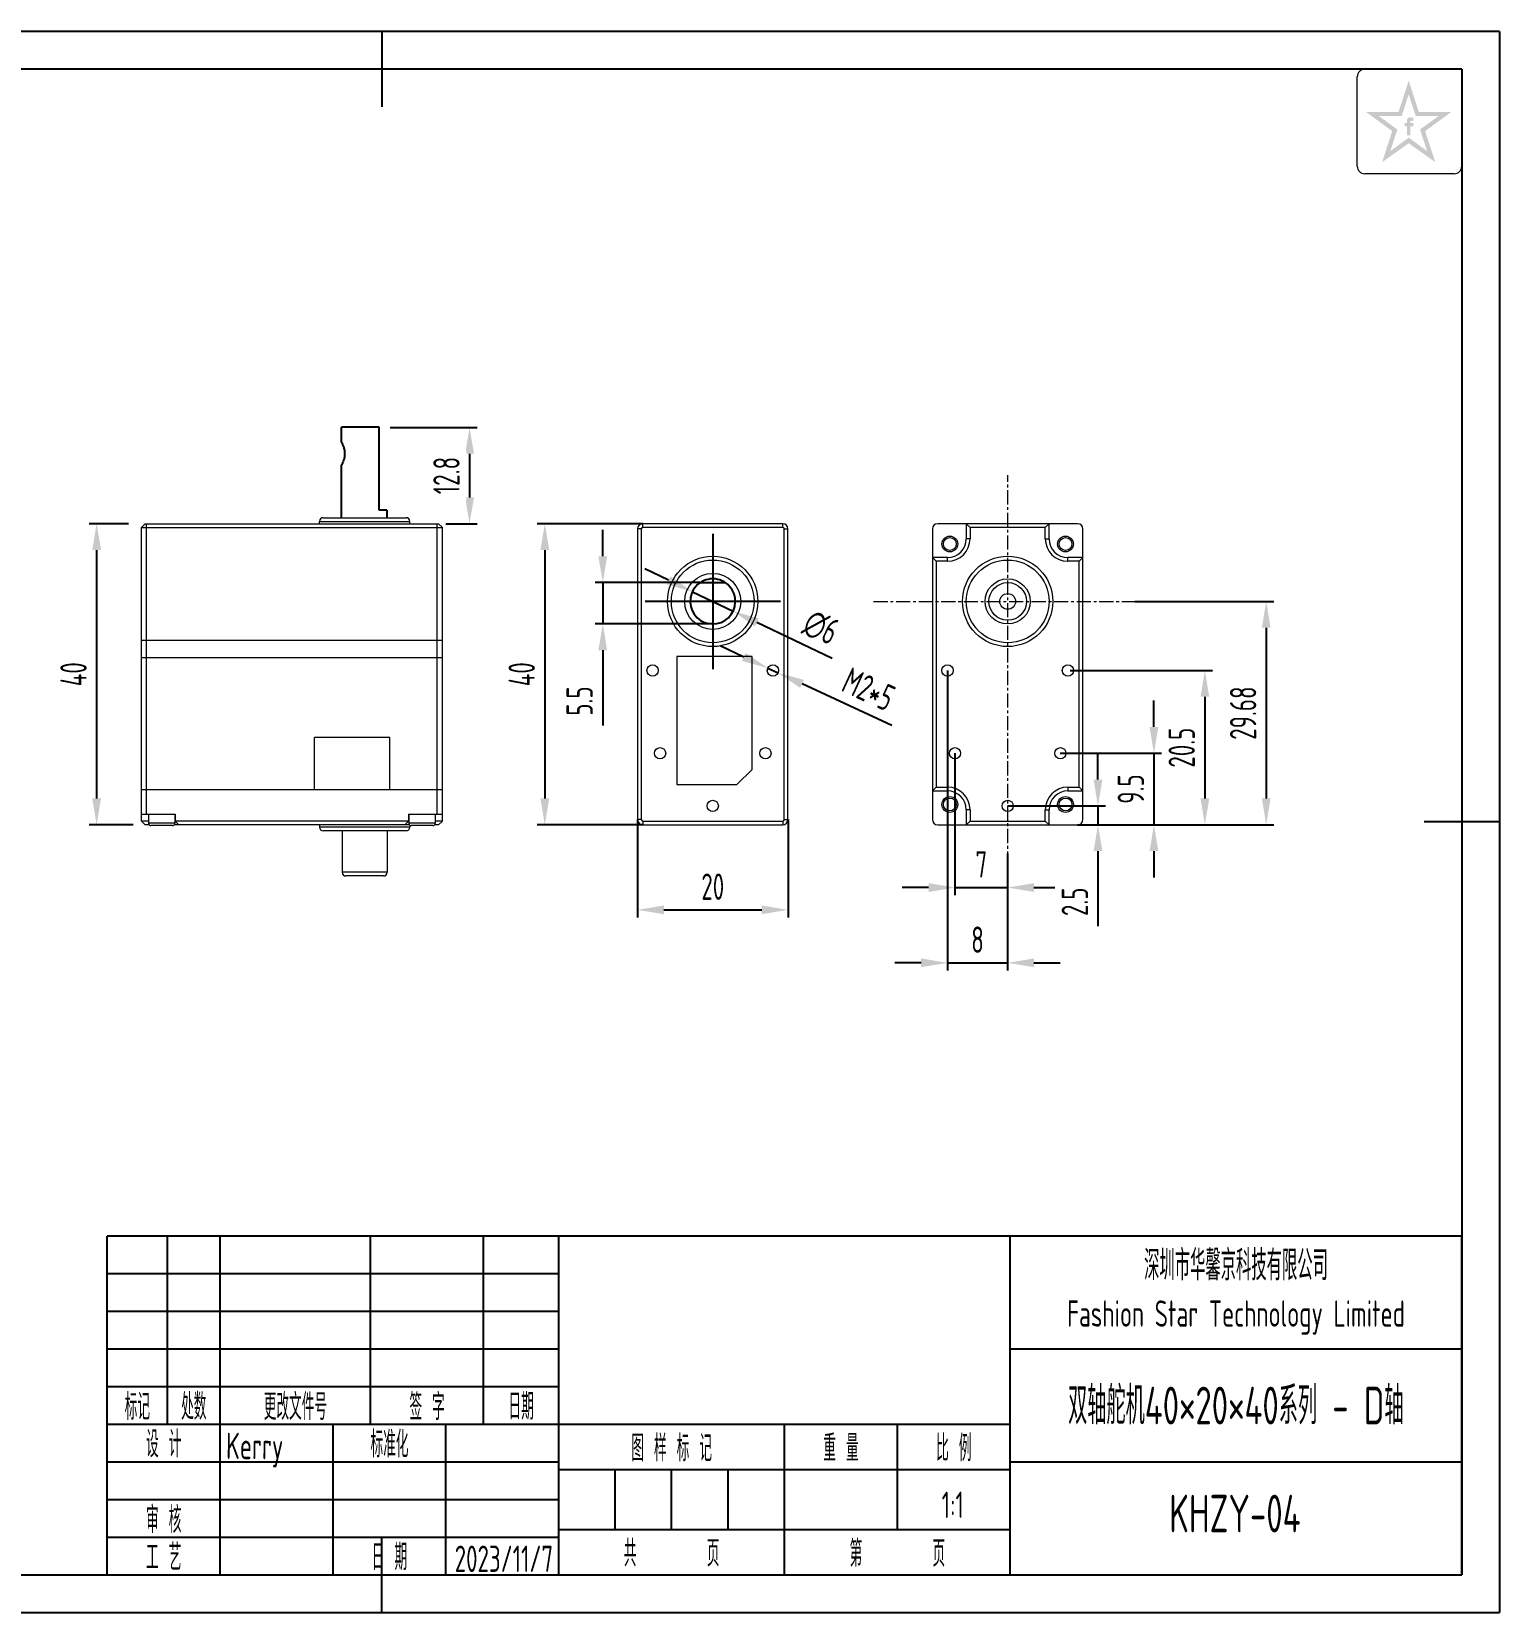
# Model space of a CAD drawing. Header units: inches. Extents: x -273 to 24, y 482 to 692.
# Drawn here: x -171.3 to 23.8, y 482.3 to 692.3 of the extents above; entities that cross this region are included whole.
import ezdxf
from ezdxf.enums import TextEntityAlignment as Align

# ---------------------------------------------------------------- set-up
doc = ezdxf.new("R2010")
doc.units = ezdxf.units.IN
doc.header["$MEASUREMENT"] = 0
doc.header["$PDMODE"] = 3
doc.header["$PDSIZE"] = 0.3125
doc.linetypes.add('CENTER', pattern=[0.6, 0.375, -0.075, 0.075, -0.075])
doc.linetypes.add('CENTER2', pattern=[28.575, 19.05, -3.175, 3.175, -3.175])
doc.layers.get('0').update_dxf_attribs({"linetype": 'CONTINUOUS'})
doc.layers.get('Defpoints').update_dxf_attribs({"linetype": 'CONTINUOUS'})
for name, color, linetype in [('02___PRT_ALL_AXES', 7, 'CONTINUOUS'), ('1轮廓实线层', 7, 'CONTINUOUS'), ('2细线层', 4, 'CONTINUOUS'), ('3中心线层', 1, 'CENTER2'), ('6文字层', 3, 'CONTINUOUS'), ('7标注层', 4, 'CONTINUOUS'), ('图框层', 7, 'CONTINUOUS')]:
    doc.layers.add(name, color=color, linetype=linetype)
doc.styles.add('PC_TEXTSTYLE', font='ISOCP.SHX', dxfattribs={"width": 0.707, "bigfont": 'GBCBIG.SHX'})
doc.styles.add('PC_TEXTSTYLE4', font='ISOCP.SHX', dxfattribs={"width": 0.707, "bigfont": 'GBCBIG.SHX'})
doc.dimstyles.new('GB_DIAMETER', dxfattribs={"dimtxt": 3.5, "dimasz": 3.5, "dimexe": 1, "dimexo": 0, "dimgap": 1.5, "dimtad": 1, "dimjust": 4, "dimdsep": 46, "dimtxsty": 'PC_TEXTSTYLE', "dimcen": 0, "dimclrd": 256, "dimclrt": 3, "dimadec": 0, "dimazin": 2, "dimtp": 0.1, "dimtm": 0.1, "dimtfac": 0.71, "dimtdec": 3, "dimtmove": 0, "dimatfit": 2, "dimfxl": 1, "dimtfill": 1, "dimarcsym": 0})
doc.dimstyles.new('GB_LINEAR', dxfattribs={"dimtxt": 3.5, "dimasz": 3.5, "dimexe": 1, "dimexo": 0, "dimgap": 1.5, "dimtad": 1, "dimdsep": 46, "dimtxsty": 'PC_TEXTSTYLE', "dimcen": 0, "dimclrd": 256, "dimclrt": 3, "dimadec": 0, "dimazin": 2, "dimtp": 0.1, "dimtm": 0.1, "dimtfac": 0.71, "dimtdec": 3, "dimtmove": 0, "dimatfit": 3, "dimfxl": 1, "dimtfill": 1, "dimarcsym": 0})

# ---------------------------------------------------------------- blocks, each defined once
blk = doc.blocks.new('*D5')
at = {"layer": '7标注层', "color": 0, "lineweight": -2}
for p, q in [((-158.42, 626.89), (-163.64, 626.89)), ((-157.77, 586.89), (-163.64, 586.89))]:
    blk.add_line(p, q, dxfattribs=at)
at = {"layer": '7标注层', "lineweight": -2}
blk.add_line((-162.64, 623.39), (-162.64, 590.39), dxfattribs=at)
at = {"layer": '7标注层'}
for points in [[(-162.05, 623.39), (-163.22, 623.39), (-162.64, 626.89)], [(-163.22, 590.39), (-162.05, 590.39), (-162.64, 586.89)]]:
    blk.add_solid(points, dxfattribs=at)
at = {"layer": 'Defpoints', "color": 0}
for p in [(-158.42, 626.89), (-162.64, 586.89), (-157.77, 586.89)]:
    blk.add_point(p, dxfattribs=at)
at = {"layer": '7标注层', "color": 3, "insert": (-165.71, 606.89), "char_height": 3.5, "attachment_point": 5, "rotation": 90, "style": 'PC_TEXTSTYLE', "bg_fill": 3, "box_fill_scale": 1.25, "bg_fill_color": 257, "bg_fill_transparency": 0}
blk.add_mtext('40', dxfattribs=at)
blk = doc.blocks.new('*D6')
at = {"layer": '7标注层', "color": 0, "lineweight": -2}
for p, q in [((-123.61, 639.69), (-112.08, 639.69)), ((-116.21, 626.89), (-112.08, 626.89))]:
    blk.add_line(p, q, dxfattribs=at)
at = {"layer": '7标注层', "lineweight": -2}
blk.add_line((-113.08, 636.19), (-113.08, 630.39), dxfattribs=at)
at = {"layer": '7标注层'}
for points in [[(-112.49, 636.19), (-113.66, 636.19), (-113.08, 639.69)], [(-113.66, 630.39), (-112.49, 630.39), (-113.08, 626.89)]]:
    blk.add_solid(points, dxfattribs=at)
at = {"layer": 'Defpoints', "color": 0}
for p in [(-123.61, 639.69), (-116.21, 626.89), (-113.08, 626.89)]:
    blk.add_point(p, dxfattribs=at)
at = {"layer": '7标注层', "color": 3, "insert": (-116.15, 633.29), "char_height": 3.5, "attachment_point": 5, "rotation": 90, "style": 'PC_TEXTSTYLE', "bg_fill": 3, "box_fill_scale": 1.25, "bg_fill_color": 257, "bg_fill_transparency": 0}
blk.add_mtext('12.8', dxfattribs=at)
blk = doc.blocks.new('*D8')
at = {"layer": '7标注层', "color": 0, "lineweight": -2}
for p, q in [((-90.06, 626.89), (-104.08, 626.89)), ((-90.06, 586.89), (-104.08, 586.89))]:
    blk.add_line(p, q, dxfattribs=at)
at = {"layer": '7标注层', "lineweight": -2}
blk.add_line((-103.08, 623.39), (-103.08, 590.39), dxfattribs=at)
at = {"layer": '7标注层'}
for points in [[(-102.49, 623.39), (-103.66, 623.39), (-103.08, 626.89)], [(-103.66, 590.39), (-102.49, 590.39), (-103.08, 586.89)]]:
    blk.add_solid(points, dxfattribs=at)
at = {"layer": 'Defpoints', "color": 0}
for p in [(-90.06, 626.89), (-103.08, 586.89), (-90.06, 586.89)]:
    blk.add_point(p, dxfattribs=at)
at = {"layer": '7标注层', "color": 3, "insert": (-106.15, 606.89), "char_height": 3.5, "attachment_point": 5, "rotation": 90, "style": 'PC_TEXTSTYLE', "bg_fill": 3, "box_fill_scale": 1.25, "bg_fill_color": 257, "bg_fill_transparency": 0}
blk.add_mtext('40', dxfattribs=at)
blk = doc.blocks.new('*D9')
at = {"layer": '7标注层', "color": 0, "lineweight": -2}
for p, q in [((-90.76, 587.59), (-90.76, 574.59)), ((-70.76, 587.59), (-70.76, 574.59))]:
    blk.add_line(p, q, dxfattribs=at)
at = {"layer": '7标注层', "lineweight": -2}
blk.add_line((-87.26, 575.59), (-74.26, 575.59), dxfattribs=at)
at = {"layer": '7标注层'}
for points in [[(-87.26, 576.17), (-87.26, 575.01), (-90.76, 575.59)], [(-74.26, 575.01), (-74.26, 576.17), (-70.76, 575.59)]]:
    blk.add_solid(points, dxfattribs=at)
at = {"layer": 'Defpoints', "color": 0}
for p in [(-90.76, 587.59), (-70.76, 587.59), (-70.76, 575.59)]:
    blk.add_point(p, dxfattribs=at)
at = {"layer": '7标注层', "color": 3, "insert": (-80.76, 578.67), "char_height": 3.5, "attachment_point": 5, "style": 'PC_TEXTSTYLE', "bg_fill": 3, "box_fill_scale": 1.25, "bg_fill_color": 257, "bg_fill_transparency": 0}
blk.add_mtext('20', dxfattribs=at)
blk = doc.blocks.new('*D10')
at = {"layer": '7标注层', "lineweight": -2}
for p, q in [((-86.63, 619.37), (-89.78, 620.88)), ((-83.47, 617.86), (-78.05, 615.27)), ((-64.9, 608.98), (-74.9, 613.76))]:
    blk.add_line(p, q, dxfattribs=at)
at = {"layer": '7标注层'}
for points in [[(-86.88, 618.84), (-86.37, 619.9), (-83.47, 617.86)], [(-74.65, 614.29), (-75.15, 613.24), (-78.05, 615.27)]]:
    blk.add_solid(points, dxfattribs=at)
at = {"layer": 'Defpoints', "color": 0}
for p in [(-83.47, 617.86), (-78.05, 615.27)]:
    blk.add_point(p, dxfattribs=at)
at = {"layer": '7标注层', "color": 3, "insert": (-66.38, 613.1), "char_height": 3.5, "attachment_point": 5, "rotation": 334.4402, "style": 'PC_TEXTSTYLE', "bg_fill": 3, "box_fill_scale": 1.25, "bg_fill_color": 257, "bg_fill_transparency": 0}
blk.add_mtext('∅6', dxfattribs=at)
blk = doc.blocks.new('*D11')
at = {"layer": '7标注层', "color": 0, "lineweight": -2}
for p, q in [((-49.57, 607.39), (-49.57, 567.55)), ((-41.57, 583.06), (-41.57, 567.55))]:
    blk.add_line(p, q, dxfattribs=at)
at = {"layer": '7标注层', "lineweight": -2}
for p, q in [((-53.07, 568.55), (-56.57, 568.55)), ((-49.57, 568.55), (-41.57, 568.55)), ((-38.07, 568.55), (-34.57, 568.55))]:
    blk.add_line(p, q, dxfattribs=at)
at = {"layer": '7标注层'}
for points in [[(-53.07, 567.97), (-53.07, 569.14), (-49.57, 568.55)], [(-38.07, 569.14), (-38.07, 567.97), (-41.57, 568.55)]]:
    blk.add_solid(points, dxfattribs=at)
at = {"layer": 'Defpoints', "color": 0}
for p in [(-49.57, 607.39), (-41.57, 583.06), (-41.57, 568.55)]:
    blk.add_point(p, dxfattribs=at)
at = {"layer": '7标注层', "color": 3, "insert": (-45.57, 571.63), "char_height": 3.5, "attachment_point": 5, "style": 'PC_TEXTSTYLE', "bg_fill": 3, "box_fill_scale": 1.25, "bg_fill_color": 257, "bg_fill_transparency": 0}
blk.add_mtext('8', dxfattribs=at)
blk = doc.blocks.new('*D12')
at = {"layer": '7标注层', "color": 0, "lineweight": -2}
for p, q in [((-48.57, 596.39), (-48.57, 577.55)), ((-41.57, 578.55), (-41.57, 577.55))]:
    blk.add_line(p, q, dxfattribs=at)
at = {"layer": '7标注层', "lineweight": -2}
for p, q in [((-52.07, 578.55), (-55.57, 578.55)), ((-48.57, 578.55), (-41.57, 578.55)), ((-38.07, 578.55), (-34.57, 578.55))]:
    blk.add_line(p, q, dxfattribs=at)
at = {"layer": '7标注层'}
for points in [[(-52.07, 577.97), (-52.07, 579.14), (-48.57, 578.55)], [(-38.07, 579.14), (-38.07, 577.97), (-41.57, 578.55)]]:
    blk.add_solid(points, dxfattribs=at)
at = {"layer": 'Defpoints', "color": 0}
blk.add_point((-48.57, 596.39), dxfattribs=at)
at = {"layer": '7标注层', "color": 3, "insert": (-45.07, 581.63), "char_height": 3.5, "attachment_point": 5, "style": 'PC_TEXTSTYLE', "bg_fill": 3, "box_fill_scale": 1.25, "bg_fill_color": 257, "bg_fill_transparency": 0}
blk.add_mtext('7', dxfattribs=at)
at = {"layer": 'Defpoints', "color": 0}
blk.add_point((-41.57, 578.55), dxfattribs=at)
blk.add_point((-41.57, 578.55), dxfattribs=at)
blk = doc.blocks.new('*D13')
at = {"layer": '7标注层', "lineweight": -2}
for p, q in [((-29.57, 592.89), (-29.57, 596.39)), ((-29.57, 589.39), (-29.57, 586.89)), ((-29.57, 583.39), (-29.57, 573.43))]:
    blk.add_line(p, q, dxfattribs=at)
at = {"layer": '7标注层', "color": 0, "lineweight": -2}
for p, q in [((-41.57, 589.39), (-28.57, 589.39)), ((-32.27, 586.89), (-28.57, 586.89))]:
    blk.add_line(p, q, dxfattribs=at)
at = {"layer": '7标注层'}
for points in [[(-30.15, 592.89), (-28.98, 592.89), (-29.57, 589.39)], [(-28.98, 583.39), (-30.15, 583.39), (-29.57, 586.89)]]:
    blk.add_solid(points, dxfattribs=at)
at = {"layer": 'Defpoints', "color": 0}
for p in [(-41.57, 589.39), (-32.27, 586.89), (-29.57, 586.89)]:
    blk.add_point(p, dxfattribs=at)
at = {"layer": '7标注层', "color": 3, "insert": (-32.64, 576.66), "char_height": 3.5, "attachment_point": 5, "rotation": 90, "style": 'PC_TEXTSTYLE', "bg_fill": 3, "box_fill_scale": 1.25, "bg_fill_color": 257, "bg_fill_transparency": 0}
blk.add_mtext('2.5', dxfattribs=at)
blk = doc.blocks.new('*D14')
at = {"layer": '7标注层', "lineweight": -2}
for p, q in [((-22.13, 599.89), (-22.13, 603.39)), ((-22.13, 596.39), (-22.13, 586.89)), ((-22.13, 583.39), (-22.13, 579.89))]:
    blk.add_line(p, q, dxfattribs=at)
at = {"layer": '7标注层', "color": 0, "lineweight": -2}
for p, q in [((-34.57, 596.39), (-21.13, 596.39)), ((-28.57, 586.89), (-21.13, 586.89))]:
    blk.add_line(p, q, dxfattribs=at)
at = {"layer": '7标注层'}
for points in [[(-22.71, 599.89), (-21.54, 599.89), (-22.13, 596.39)], [(-21.54, 583.39), (-22.71, 583.39), (-22.13, 586.89)]]:
    blk.add_solid(points, dxfattribs=at)
at = {"layer": 'Defpoints', "color": 0}
for p in [(-34.57, 596.39), (-28.57, 586.89), (-22.13, 586.89)]:
    blk.add_point(p, dxfattribs=at)
at = {"layer": '7标注层', "color": 3, "insert": (-25.2, 591.64), "char_height": 3.5, "attachment_point": 5, "rotation": 90, "style": 'PC_TEXTSTYLE', "bg_fill": 3, "box_fill_scale": 1.25, "bg_fill_color": 257, "bg_fill_transparency": 0}
blk.add_mtext('9.5', dxfattribs=at)
blk = doc.blocks.new('*D15')
at = {"layer": '7标注层', "color": 0, "lineweight": -2}
for p, q in [((-33.28, 607.39), (-14.36, 607.39)), ((-21.08, 586.89), (-14.36, 586.89))]:
    blk.add_line(p, q, dxfattribs=at)
at = {"layer": '7标注层', "lineweight": -2}
blk.add_line((-15.36, 603.89), (-15.36, 590.39), dxfattribs=at)
at = {"layer": '7标注层'}
for points in [[(-14.78, 603.89), (-15.94, 603.89), (-15.36, 607.39)], [(-15.94, 590.39), (-14.78, 590.39), (-15.36, 586.89)]]:
    blk.add_solid(points, dxfattribs=at)
at = {"layer": 'Defpoints', "color": 0}
for p in [(-33.28, 607.39), (-21.08, 586.89), (-15.36, 586.89)]:
    blk.add_point(p, dxfattribs=at)
at = {"layer": '7标注层', "color": 3, "insert": (-18.44, 597.14), "char_height": 3.5, "attachment_point": 5, "rotation": 90, "style": 'PC_TEXTSTYLE', "bg_fill": 3, "box_fill_scale": 1.25, "bg_fill_color": 257, "bg_fill_transparency": 0}
blk.add_mtext('20.5', dxfattribs=at)
blk = doc.blocks.new('*D16')
at = {"layer": '7标注层', "color": 0, "lineweight": -2}
for p, q in [((-24.65, 616.57), (-6.21, 616.57)), ((-14.36, 586.89), (-6.21, 586.89))]:
    blk.add_line(p, q, dxfattribs=at)
at = {"layer": '7标注层', "lineweight": -2}
blk.add_line((-7.21, 613.07), (-7.21, 590.39), dxfattribs=at)
at = {"layer": '7标注层'}
for points in [[(-6.63, 613.07), (-7.79, 613.07), (-7.21, 616.57)], [(-7.79, 590.39), (-6.63, 590.39), (-7.21, 586.89)]]:
    blk.add_solid(points, dxfattribs=at)
at = {"layer": 'Defpoints', "color": 0}
for p in [(-24.65, 616.57), (-14.36, 586.89), (-7.21, 586.89)]:
    blk.add_point(p, dxfattribs=at)
at = {"layer": '7标注层', "color": 3, "insert": (-10.28, 601.73), "char_height": 3.5, "attachment_point": 5, "rotation": 90, "style": 'PC_TEXTSTYLE', "bg_fill": 3, "box_fill_scale": 1.25, "bg_fill_color": 257, "bg_fill_transparency": 0}
blk.add_mtext('29.68', dxfattribs=at)
blk = doc.blocks.new('ZwmFrameMain_A4^_^无分区图框^_^landscape')
at = {"layer": '1轮廓实线层'}
for p, q in [((123.5, 205), (123.5, 195)), ((267, 200), (0, 200)), ((267, 200), (267, 0)), ((272, 100), (262, 100)), ((123.5, -5), (123.5, 5)), ((0, 0), (267, 0))]:
    blk.add_line(p, q, dxfattribs=at)
at = {"layer": '2细线层'}
for p, q in [((272, 205), (-25, 205)), ((272, 205), (272, -5)), ((-25, -5), (272, -5))]:
    blk.add_line(p, q, dxfattribs=at)
blk = doc.blocks.new('ZwmFrameMain_标题栏1')
at = {"layer": '1轮廓实线层'}
for p, q in [((-180, 0), (-180, 45)), ((0, 45), (-180, 45)), ((-172, 20), (-172, 45)), ((-165, 20), (-165, 45)), ((-145, 20), (-145, 45)), ((-130, 20), (-130, 45)), ((-120, 0), (-120, 45)), ((0, 0), (0, 45)), ((-60, 30), (0, 30)), ((-180, 20), (-60, 20)), ((-165, 0), (-165, 20)), ((-150, 0), (-150, 20)), ((-135, 0), (-135, 20)), ((-60, 15), (0, 15)), ((-180, 0), (0, 0))]:
    blk.add_line(p, q, dxfattribs=at)
at = {"layer": '1轮廓实线层', "color": 7}
for p, q in [((-60, 0), (-60, 45)), ((-180, 25), (-120, 25))]:
    blk.add_line(p, q, dxfattribs=at)
at = {"layer": '2细线层'}
for p, q in [((-180, 40), (-120, 40)), ((-180, 35), (-120, 35)), ((-180, 30), (-120, 30)), ((-90, 0), (-90, 20)), ((-75, 6), (-75, 20)), ((-180, 15), (-120, 15)), ((-120, 14), (-60, 14)), ((-112.5, 6), (-112.5, 14)), ((-105, 6), (-105, 14)), ((-97.5, 6), (-97.5, 14)), ((-180, 10), (-120, 10)), ((-180, 5), (-120, 5)), ((-120, 6), (-60, 6))]:
    blk.add_line(p, q, dxfattribs=at)
at = {"layer": '6文字层', "style": 'PC_TEXTSTYLE', "width": 0.667}
for s, p in [('标记', (-176, 22.5)), ('处数', (-168.5, 22.5)), (' 更改文件号 ', (-155, 22.5)), (' 签 字 ', (-137.5, 22.5)), (' 日期 ', (-125, 22.5)), (' 设 计 ', (-172.5, 17.51)), (' 标准化 ', (-142.5, 17.51)), (' 图 样 标 记 ', (-105, 17)), (' 重 量 ', (-82.5, 17)), (' 比 例 ', (-67.5, 17)), (' 审 核 ', (-172.5, 7.5)), (' 工 艺 ', (-172.5, 2.5)), (' 日 期 ', (-142.5, 2.5)), ('共       页', (-105, 3)), ('第       页', (-75, 3))]:
    blk.add_text(s, height=3.5, dxfattribs=at).set_placement(p, align=Align.MIDDLE)
at = {"layer": '6文字层', "style": 'PC_TEXTSTYLE', "flags": 8}
for tag, height, width, p, p2 in [('企业名称', 5, 3.445461, (-54.29, 34.82), (-5.27, 34.82)), ('产品名称或材料标记', 7, 1.034456, (-113.46, 28.64), (-66.42, 28.64)), ('图样名称', 5, 3.480264, (-54.79, 19.98), (-5.27, 19.98)), ('标准化', 3.5, 1.756036, (-133.83, 15.37), (-120.75, 15.37)), ('重量', 3.5, 2.448074, (-88.46, 7.54), (-76.55, 7.54)), ('比例', 3.5, 2.367734, (-73.35, 7.54), (-61.93, 7.54)), ('图样代号', 5, 3.489916, (-54.79, 5.63), (-5.52, 5.63)), ('审核', 3.5, 2.723972, (-163.99, 5.37), (-150.63, 5.37)), ('工艺', 3.5, 2.851598, (-164.21, 0.37), (-150.89, 0.37)), ('共几页', 3.5, 0.953151, (-108.58, 1.48), (-101.56, 1.48)), ('日期', 3.5, 2.733185, (-133.83, 0.37), (-120.75, 0.37))]:
    blk.add_attdef(tag, text='', height=height, dxfattribs=dict(at, width=width)).set_placement(p, p2, align=Align.FIT)
at = {"layer": '6文字层', "style": 'PC_TEXTSTYLE', "width": 9.901758, "flags": 8}
blk.add_attdef('设计', text='', height=3.5, rotation=359.5768, dxfattribs=at).set_placement((-164.23, 15.37), (-150.37, 15.27), align=Align.FIT)
at = {"layer": '6文字层', "color": 3, "style": 'PC_TEXTSTYLE', "width": 0.96618, "flags": 8}
blk.add_attdef('第几页', text='', height=3.5, dxfattribs=at).set_placement((-78.29, 1.5), (-71.16, 1.5), align=Align.FIT)
at = {"layer": '6文字层', "color": 0, "style": 'PC_TEXTSTYLE', "width": 0.715273, "flags": 8}
blk.add_attdef('图纸张数', text='', height=3.5, dxfattribs=at).set_placement((-2.66, -3.87), (4.46, -3.87), align=Align.FIT)
blk = doc.blocks.new('*D21')
at = {"layer": '7标注层', "lineweight": -2}
for p, q in [((-95.37, 622.57), (-95.37, 626.07)), ((-95.37, 619.07), (-95.37, 613.57)), ((-95.37, 610.07), (-95.37, 600.1))]:
    blk.add_line(p, q, dxfattribs=at)
at = {"layer": '7标注层', "color": 0, "lineweight": -2}
for p, q in [((-82.42, 619.07), (-96.37, 619.07)), ((-80.76, 613.57), (-96.37, 613.57))]:
    blk.add_line(p, q, dxfattribs=at)
at = {"layer": '7标注层'}
for points in [[(-95.96, 622.57), (-94.79, 622.57), (-95.37, 619.07)], [(-94.79, 610.07), (-95.96, 610.07), (-95.37, 613.57)]]:
    blk.add_solid(points, dxfattribs=at)
at = {"layer": 'Defpoints', "color": 0}
for p in [(-82.42, 619.07), (-95.37, 613.57), (-80.76, 613.57)]:
    blk.add_point(p, dxfattribs=at)
at = {"layer": '7标注层', "color": 3, "insert": (-98.45, 603.33), "char_height": 3.5, "attachment_point": 5, "rotation": 90, "style": 'PC_TEXTSTYLE', "bg_fill": 3, "box_fill_scale": 1.25, "bg_fill_color": 257, "bg_fill_transparency": 0}
blk.add_mtext('5.5', dxfattribs=at)
blk = doc.blocks.new('*D22')
at = {"layer": '7标注层', "lineweight": -2}
for p, q in [((-76.62, 609.18), (-79.79, 610.65)), ((-73.44, 607.71), (-72.08, 607.08)), ((-56.94, 600.07), (-68.9, 605.61))]:
    blk.add_line(p, q, dxfattribs=at)
at = {"layer": '7标注层'}
for points in [[(-76.86, 608.65), (-76.37, 609.71), (-73.44, 607.71)], [(-68.66, 606.14), (-69.15, 605.08), (-72.08, 607.08)]]:
    blk.add_solid(points, dxfattribs=at)
at = {"layer": 'Defpoints', "color": 0}
for p in [(-73.44, 607.71), (-72.08, 607.08)]:
    blk.add_point(p, dxfattribs=at)
at = {"layer": '7标注层', "color": 3, "insert": (-60.04, 604.9), "char_height": 3.5, "attachment_point": 5, "rotation": 335.1708, "style": 'PC_TEXTSTYLE', "bg_fill": 3, "box_fill_scale": 1.25, "bg_fill_color": 257, "bg_fill_transparency": 0}
blk.add_mtext('M2*5', dxfattribs=at)

msp = doc.modelspace()

# ---------------------------------------------------------------- hatches: boundary and pattern name
at = {"layer": '6文字层', "lineweight": 5}
h = msp.add_hatch(color=2, dxfattribs=at)
edge = h.paths.add_edge_path(flags=0)
edge.add_line((11.95, 679.681), (12.346, 679.681))
edge.add_line((12.346, 679.681), (12.346, 680.107))
edge.add_line((12.346, 680.107), (11.955, 680.107))
edge.add_line((11.955, 680.107), (11.955, 680.315))
edge.add_spline(control_points=[(11.955, 680.315), (11.954, 680.34), (11.953, 680.436), (12.142, 680.406), (12.26, 680.389), (12.327, 680.371), (12.355, 680.364)], knot_values=[0, 0, 0, 0, 1.4943482, 5.8188355, 8.4876202, 10.3632598, 10.3632598, 10.3632598, 10.3632598], degree=3, periodic=0)
edge.add_line((12.355, 680.364), (12.355, 680.801))
edge.add_spline(control_points=[(12.355, 680.801), (12.283, 680.818), (12.11, 680.859), (11.862, 680.88), (11.633, 680.776), (11.517, 680.632), (11.498, 680.522), (11.493, 680.491)], knot_values=[0, 0, 0, 0, 4.9341397, 11.9452686, 16.0265909, 21.3569295, 23.4510995, 23.4510995, 23.4510995, 23.4510995], degree=3, periodic=0)
edge.add_line((11.493, 680.491), (11.493, 680.107))
edge.add_line((11.493, 680.107), (11.206, 680.107))
edge.add_line((11.206, 680.107), (11.206, 679.681))
edge.add_line((11.206, 679.681), (11.496, 679.681))
edge.add_line((11.496, 679.681), (11.496, 678.491))
edge.add_line((11.496, 678.491), (11.95, 678.491))
edge.add_line((11.95, 678.491), (11.95, 679.681))
h.paths.add_polyline_path([(17.406, 681.595), (13.066, 681.595), (11.726, 685.735), (10.386, 681.595), (6.046, 681.595), (9.54, 679.047), (8.2, 674.918), (11.726, 677.443), (15.252, 674.918), (13.912, 679.047)])
h.paths.add_polyline_path([(13.24, 679.259), (14.172, 676.386), (11.726, 678.176), (9.28, 676.386), (10.212, 679.259), (7.759, 681.048), (10.791, 681.048), (11.726, 683.935), (12.661, 681.048), (15.693, 681.048)], flags=16)

# ---------------------------------------------------------------- linework, layer by layer
at = {"color": 7, "linetype": 'Continuous', "lineweight": 25}
for p, q in [((-130.076, 637.675), (-130.076, 639.694)), ((-125.076, 639.694), (-130.076, 639.694)), ((-125.076, 628.694), (-125.076, 639.694)), ((-130.076, 627.694), (-130.076, 634.706)), ((-124.076, 628.694), (-125.076, 628.694)), ((-124.076, 628.694), (-124.076, 627.694)), ((-82.42, 619.066), (-79.103, 619.066))]:
    msp.add_line(p, q, dxfattribs=at)
at = {"color": 1, "linetype": 'CENTER', "lineweight": 0, "ltscale": 5}
for p, q in [((-41.567, 575.461), (-41.567, 633.346)), ((-59.388, 616.566), (-24.651, 616.566))]:
    msp.add_line(p, q, dxfattribs=at)
at = {"color": 7, "lineweight": 0}
for p, q in [((-156.192, 626.891), (-156.692, 626.391)), ((-156.692, 626.391), (-116.692, 626.391)), ((-156.692, 587.391), (-156.692, 626.391)), ((-156.192, 626.891), (-117.192, 626.891)), ((-155.992, 588.291), (-155.992, 626.891)), ((-133.017, 627.191), (-121.017, 627.191)), ((-133.017, 626.891), (-133.017, 627.191)), ((-132.517, 627.691), (-121.517, 627.691)), ((-121.017, 626.891), (-121.017, 627.191)), ((-117.392, 588.291), (-117.392, 626.891)), ((-117.192, 626.891), (-116.692, 626.391)), ((-116.692, 587.391), (-116.692, 626.391)), ((-90.261, 626.191), (-90.761, 626.191)), ((-90.761, 626.191), (-90.761, 587.591)), ((-90.261, 626.191), (-90.261, 587.591)), ((-71.461, 626.891), (-90.061, 626.891)), ((-90.061, 626.391), (-90.061, 626.891)), ((-71.461, 626.391), (-90.061, 626.391)), ((-71.461, 626.391), (-71.461, 626.891)), ((-71.261, 626.191), (-70.761, 626.191)), ((-71.261, 587.591), (-71.261, 626.191)), ((-70.761, 587.591), (-70.761, 626.191)), ((-116.692, 611.391), (-156.692, 611.391)), ((-116.692, 609.091), (-156.692, 609.091)), ((-133.695, 597.191), (-133.695, 598.491)), ((-123.695, 598.491), (-133.695, 598.491)), ((-133.695, 591.591), (-133.695, 597.191)), ((-123.695, 597.191), (-123.695, 598.491)), ((-123.695, 591.591), (-123.695, 597.191)), ((-156.692, 591.591), (-116.692, 591.591)), ((-156.692, 588.291), (-152.192, 588.291)), ((-152.192, 588.291), (-152.192, 587.391)), ((-121.192, 588.291), (-121.192, 587.391)), ((-121.192, 588.291), (-116.692, 588.291)), ((-155.742, 587.391), (-156.692, 587.391)), ((-156.192, 586.891), (-156.692, 587.391)), ((-155.661, 586.891), (-156.192, 586.891)), ((-152.242, 587.091), (-155.742, 587.091)), ((-152.542, 586.791), (-155.442, 586.791)), ((-121.061, 586.891), (-152.323, 586.891)), ((-121.142, 587.391), (-152.242, 587.391)), ((-152.192, 587.391), (-151.692, 586.891)), ((-133.017, 586.891), (-133.017, 586.591)), ((-121.017, 586.591), (-133.017, 586.591)), ((-121.517, 586.091), (-132.517, 586.091)), ((-130.017, 586.091), (-130.017, 580.591)), ((-124.017, 586.091), (-124.017, 580.591)), ((-121.692, 586.891), (-121.192, 587.391)), ((-117.642, 587.091), (-121.142, 587.091)), ((-121.017, 586.848), (-121.017, 586.591)), ((-117.942, 586.791), (-120.842, 586.791)), ((-117.192, 586.891), (-117.723, 586.891)), ((-116.692, 587.391), (-117.642, 587.391)), ((-116.692, 587.391), (-117.192, 586.891)), ((-90.261, 587.591), (-90.761, 587.591)), ((-90.061, 587.391), (-90.061, 586.891)), ((-90.061, 587.391), (-71.461, 587.391)), ((-90.061, 586.891), (-71.461, 586.891)), ((-71.461, 587.391), (-71.461, 586.891)), ((-71.261, 587.591), (-70.761, 587.591)), ((-124.017, 580.591), (-130.017, 580.591)), ((-124.517, 580.091), (-129.517, 580.091))]:
    msp.add_line(p, q, dxfattribs=at)
at = {"color": 7, "linetype": 'Continuous', "lineweight": 0}
for p, q in [((-51.567, 626.191), (-51.567, 587.591)), ((-32.267, 626.891), (-50.867, 626.891)), ((-47.067, 626.891), (-46.567, 626.391)), ((-47.067, 626.891), (-47.067, 624.891)), ((-36.567, 626.391), (-46.567, 626.391)), ((-46.567, 626.391), (-46.567, 624.891)), ((-36.567, 626.391), (-36.067, 626.891)), ((-36.567, 624.891), (-36.567, 626.391)), ((-36.067, 624.891), (-36.067, 626.891)), ((-31.567, 587.591), (-31.567, 626.191)), ((-46.567, 624.891), (-47.067, 624.891)), ((-36.567, 624.891), (-36.067, 624.891)), ((-49.567, 622.391), (-51.567, 622.391)), ((-51.067, 621.891), (-51.567, 622.391)), ((-49.567, 621.891), (-51.067, 621.891)), ((-51.067, 621.891), (-51.067, 591.891)), ((-49.567, 621.891), (-49.567, 622.391)), ((-31.567, 622.391), (-33.567, 622.391)), ((-33.567, 621.891), (-33.567, 622.391)), ((-32.067, 621.891), (-33.567, 621.891)), ((-31.567, 622.391), (-32.067, 621.891)), ((-32.067, 591.891), (-32.067, 621.891)), ((-85.539, 609.258), (-85.539, 592.258)), ((-75.539, 609.258), (-85.539, 609.258)), ((-75.539, 594.258), (-75.539, 609.258)), ((-85.539, 592.258), (-77.539, 592.258)), ((-75.539, 594.258), (-77.539, 592.258)), ((-51.567, 591.391), (-51.067, 591.891)), ((-51.567, 591.391), (-49.567, 591.391)), ((-51.067, 591.891), (-49.567, 591.891)), ((-49.567, 591.891), (-49.567, 591.391)), ((-33.567, 591.891), (-33.567, 591.391)), ((-33.567, 591.891), (-32.067, 591.891)), ((-33.567, 591.391), (-31.567, 591.391)), ((-32.067, 591.891), (-31.567, 591.391)), ((-47.067, 588.891), (-47.067, 586.891)), ((-46.567, 588.891), (-47.067, 588.891)), ((-46.567, 588.891), (-46.567, 587.391)), ((-36.567, 587.391), (-36.567, 588.891)), ((-36.567, 588.891), (-36.067, 588.891)), ((-36.067, 586.891), (-36.067, 588.891)), ((-50.867, 586.891), (-32.267, 586.891)), ((-46.567, 587.391), (-47.067, 586.891)), ((-46.567, 587.391), (-36.567, 587.391)), ((-36.067, 586.891), (-36.567, 587.391))]:
    msp.add_line(p, q, dxfattribs=at)
for centre, radius in [((-49.256, 624.191), 1.05), ((-49.256, 624.191), 0.85), ((-33.878, 624.191), 1.05), ((-33.878, 624.191), 0.85), ((-41.567, 616.566), 6), ((-41.567, 616.566), 5.5), ((-41.567, 616.566), 3), ((-41.567, 616.566), 2.5), ((-41.567, 616.566), 1.05), ((-49.256, 589.591), 1.05), ((-49.256, 589.591), 0.85), ((-41.567, 589.391), 0.75), ((-33.878, 589.591), 1.05), ((-33.878, 589.591), 0.85)]:
    msp.add_circle(centre, radius, dxfattribs=at)
at = {"color": 7, "lineweight": 0}
for centre, radius in [((-80.761, 616.566), 6), ((-80.761, 616.566), 5.5), ((-80.761, 616.566), 3.719), ((-88.761, 607.391), 0.75), ((-72.761, 607.391), 0.75), ((-49.567, 607.391), 0.75), ((-33.567, 607.391), 0.75), ((-87.761, 596.391), 0.75), ((-73.761, 596.391), 0.75), ((-48.567, 596.391), 0.75), ((-34.567, 596.391), 0.75), ((-80.761, 589.391), 0.75)]:
    msp.add_circle(centre, radius, dxfattribs=at)
for centre, radius, start, end in [((-132.517, 627.191), 0.5, 90, 180), ((-121.517, 627.191), 0.5, 0, 90), ((-90.061, 626.191), 0.7, 90, 180), ((-90.061, 626.191), 0.2, 90, 180), ((-71.461, 626.191), 0.7, 0, 90), ((-71.461, 626.191), 0.2, 0, 90), ((-155.442, 587.091), 0.3, 180, 270), ((-152.542, 587.091), 0.3, 270, 0), ((-132.517, 586.591), 0.5, 180, 270), ((-121.517, 586.591), 0.5, 270, 0), ((-120.842, 587.091), 0.3, 180, 270), ((-117.942, 587.091), 0.3, 270, 0), ((-90.061, 587.591), 0.7, 180, 270), ((-90.061, 587.591), 0.2, 180, 270), ((-71.461, 587.591), 0.2, 270, 0), ((-71.461, 587.591), 0.7, 270, 0), ((-129.517, 580.591), 0.5, 180, 270), ((-124.517, 580.591), 0.5, 270, 0)]:
    msp.add_arc(centre, radius, start, end, dxfattribs=at)
at = {"color": 7, "linetype": 'Continuous', "lineweight": 0}
for centre, radius, start, end in [((-50.867, 626.191), 0.7, 90, 180), ((-32.267, 626.191), 0.7, 0, 90), ((-49.567, 624.891), 3, 270, 0), ((-49.567, 624.891), 2.5, 270, 0), ((-33.567, 624.891), 3, 180, 270), ((-33.567, 624.891), 2.5, 180, 270), ((-49.567, 588.891), 3, 0, 90), ((-49.567, 588.891), 2.5, 0, 90), ((-33.567, 588.891), 3, 90, 180), ((-33.567, 588.891), 2.5, 90, 180), ((-50.867, 587.591), 0.7, 180, 270), ((-32.267, 587.591), 0.7, 270, 0)]:
    msp.add_arc(centre, radius, start, end, dxfattribs=at)
at = {"color": 7, "linetype": 'Continuous', "lineweight": 25}
for start, end in [(41.81031, 138.18969), (138.18969, 41.81031)]:
    msp.add_arc((-80.761, 616.566), 3, start, end, dxfattribs=at)
for points, knots in [([(-130.067, 637.675), (-130.069, 637.679), (-130.076, 637.693), (-130.01, 637.561), (-129.895, 637.301), (-129.758, 636.903), (-129.682, 636.502), (-129.676, 636.259), (-129.674, 636.194)], [0, 0, 0, 0, 0.0896251, 0.2791734, 0.4769546, 0.6944696, 0.9183125, 1, 1, 1, 1]), ([(-129.674, 636.194), (-129.683, 636.038), (-129.7, 635.725), (-129.817, 635.301), (-129.95, 634.955), (-130.06, 634.727), (-130.067, 634.712), (-130.07, 634.706)], [0, 0, 0, 0, 0.19592909, 0.39120576, 0.60262312, 0.8280407, 1, 1, 1, 1])]:
    msp.add_open_spline(points, degree=3, knots=knots, dxfattribs=at)
at = {"layer": '02___PRT_ALL_AXES', "color": 7, "lineweight": 0}
for p, q in [((-155.742, 588.291), (-155.742, 587.091)), ((-152.242, 588.291), (-152.242, 587.091)), ((-121.142, 588.291), (-121.142, 587.091)), ((-117.642, 588.291), (-117.642, 587.091))]:
    msp.add_line(p, q, dxfattribs=at)
at = {"layer": '6文字层', "color": 212, "lineweight": 5}
for p, q in [((5.885, 687.262), (18.778, 687.262)), ((18.778, 687.262), (18.778, 674.379)), ((4.888, 674.379), (4.888, 686.265)), ((17.781, 673.382), (5.885, 673.382))]:
    msp.add_line(p, q, dxfattribs=at)
for centre, start, end in [((5.885, 686.265), 90, 180), ((5.885, 674.379), 180, 270), ((17.781, 674.379), 270, 0)]:
    msp.add_arc(centre, 0.997, start, end, dxfattribs=at)

# ---------------------------------------------------------------- block references
at = {"layer": '图框层'}
ref = msp.add_blockref('ZwmFrameMain_标题栏1', (18.778, 487.262), dxfattribs=at)
ref.add_attrib('设计', 'Kerry', (-145.45, 502.634), dxfattribs={"layer": '6文字层', "height": 3.5, "rotation": 359.57685, "style": 'PC_TEXTSTYLE', "width": 0.707})
ref.add_attrib('日期', '2023/11/7', dxfattribs={"layer": '6文字层', "height": 3.5, "style": 'PC_TEXTSTYLE', "width": 0.650093}).set_placement((-115.057, 487.633), (-101.974, 487.633), align=Align.FIT)
ref.add_attrib('图样名称', '双轴舵机40×20×40系列 - D轴', dxfattribs={"layer": '6文字层', "height": 5, "style": 'PC_TEXTSTYLE', "width": 0.707}).set_placement((-11.248, 507.24), align=Align.CENTER)
ref.add_attrib('图样代号', 'KHZY-04', dxfattribs={"layer": '6文字层', "height": 5, "style": 'PC_TEXTSTYLE', "width": 0.707}).set_placement((-11.372, 492.892), align=Align.CENTER)
ref.add_attrib('比例', '1:1', dxfattribs={"layer": '6文字层', "height": 3.5, "style": 'PC_TEXTSTYLE', "width": 0.707}).set_placement((-48.863, 494.804), align=Align.CENTER)

# ---------------------------------------------------------------- texts
at = {"layer": '6文字层', "insert": (-11.222, 524.762), "char_height": 3.5, "width": 60, "attachment_point": 5, "style": 'PC_TEXTSTYLE4'}
msp.add_mtext('{\\H1.142857x;深圳市华馨京科技有限公司}\\P\\pxsm1,qc;Fashion Star Technology Limited', dxfattribs=at)

# ---------------------------------------------------------------- dimensions: what is measured, and where the dimension line sits
at = {"layer": '7标注层'}
dim = msp.add_linear_dim(base=(-162.636, 586.891), p1=(-158.416, 626.891), p2=(-157.771, 586.891), angle=90, dimstyle='GB_LINEAR', override={"dimscale": 1, "dimgap": 1.5, "dimtad": 1, "dimjust": 0, "dimdec": 2, "dimlfac": 1, "dimse1": 0, "dimse2": 0, "dimsd1": 0, "dimsd2": 0, "dimclrd": 256, "dimclre": 0, "dimtofl": 1, "dimtvp": 0.1}, dxfattribs=at)
dim.commit()
dim.dimension.update_dxf_attribs({"geometry": '*D5', "text_midpoint": (-165.713, 606.891)})

# ---------------------------------------------------------------- next in the draw order: dimensions: what is measured, and where the dimension line sits
for base, p1, p2, picture, middle in [((-113.076, 626.891), (-123.606, 639.694), (-116.213, 626.891), '*D6', (-116.151, 633.293)), ((-103.076, 586.891), (-90.061, 626.891), (-90.061, 586.891), '*D8', (-106.153, 606.891))]:
    dim = msp.add_linear_dim(base=base, p1=p1, p2=p2, angle=90, dimstyle='GB_LINEAR', override={"dimscale": 1, "dimgap": 1.5, "dimtad": 1, "dimjust": 0, "dimdec": 2, "dimlfac": 1, "dimse1": 0, "dimse2": 0, "dimsd1": 0, "dimsd2": 0, "dimclrd": 256, "dimclre": 0, "dimtofl": 1, "dimtvp": 0.1}, dxfattribs=at)
    dim.commit()
    dim.dimension.update_dxf_attribs({"geometry": picture, "text_midpoint": middle})
dim = msp.add_linear_dim(base=(-41.567, 568.555), p1=(-49.567, 607.391), p2=(-41.567, 583.062), dimstyle='GB_LINEAR', override={"dimscale": 1, "dimgap": 1.5, "dimtad": 1, "dimjust": 0, "dimdec": 2, "dimlfac": 1, "dimse1": 0, "dimse2": 0, "dimsd1": 0, "dimsd2": 0, "dimclrd": 256, "dimclre": 0, "dimtofl": 1, "dimtvp": 0.1}, dxfattribs=at)
dim.commit()
dim.dimension.update_dxf_attribs({"geometry": '*D11', "text_midpoint": (-45.567, 571.63)})

# ---------------------------------------------------------------- next in the draw order: dimensions: what is measured, and where the dimension line sits
dim = msp.add_diameter_dim_2p(p1=(-83.468, 617.861), p2=(-78.055, 615.272), dimstyle='GB_DIAMETER', override={"dimscale": 1, "dimgap": 1.5, "dimtad": 1, "dimjust": 4, "dimtih": 0, "dimtoh": 0, "dimdec": 2, "dimlfac": 1, "dimse1": 0, "dimse2": 0, "dimsd1": 0, "dimsd2": 0, "dimtix": 0, "dimtofl": 1, "dimatfit": 0, "dimtvp": 0.1}, dxfattribs=at)
dim.commit()
dim.dimension.update_dxf_attribs({"geometry": '*D10', "text_midpoint": (-67.707, 610.323), "dimtype": 163})
for base, p1, p2, picture, middle in [((-41.567, 578.555), (-48.567, 596.391), (-41.567, 578.555), '*D12', (-45.067, 581.63)), ((-70.761, 575.591), (-90.761, 587.591), (-70.761, 587.591), '*D9', (-80.761, 578.668))]:
    dim = msp.add_linear_dim(base=base, p1=p1, p2=p2, dimstyle='GB_LINEAR', override={"dimscale": 1, "dimgap": 1.5, "dimtad": 1, "dimjust": 0, "dimdec": 2, "dimlfac": 1, "dimse1": 0, "dimse2": 0, "dimsd1": 0, "dimsd2": 0, "dimclrd": 256, "dimclre": 0, "dimtofl": 1, "dimtvp": 0.1}, dxfattribs=at)
    dim.commit()
    dim.dimension.update_dxf_attribs({"geometry": picture, "text_midpoint": middle})

# ---------------------------------------------------------------- next in the draw order: linework, layer by layer
at = {"layer": '3中心线层'}
for p, q in [((-80.761, 625.566), (-80.761, 607.566)), ((-71.761, 616.566), (-89.761, 616.566))]:
    msp.add_line(p, q, dxfattribs=at)

# ---------------------------------------------------------------- next in the draw order: dimensions: what is measured, and where the dimension line sits
at = {"layer": '7标注层'}
dim = msp.add_linear_dim(base=(-29.567, 586.891), p1=(-41.567, 589.391), p2=(-32.267, 586.891), angle=90, dimstyle='GB_LINEAR', override={"dimscale": 1, "dimgap": 1.5, "dimtad": 1, "dimjust": 0, "dimdec": 2, "dimlfac": 1, "dimse1": 0, "dimse2": 0, "dimsd1": 0, "dimsd2": 0, "dimclrd": 256, "dimclre": 0, "dimtofl": 1, "dimtvp": 0.1}, dxfattribs=at)
dim.commit()
dim.dimension.update_dxf_attribs({"geometry": '*D13', "text_midpoint": (-32.642, 576.659)})

# ---------------------------------------------------------------- next in the draw order: dimensions: what is measured, and where the dimension line sits
dim = msp.add_linear_dim(base=(-22.128, 586.891), p1=(-34.567, 596.391), p2=(-28.567, 586.891), angle=90, dimstyle='GB_LINEAR', override={"dimscale": 1, "dimgap": 1.5, "dimtad": 1, "dimjust": 0, "dimdec": 2, "dimlfac": 1, "dimse1": 0, "dimse2": 0, "dimsd1": 0, "dimsd2": 0, "dimclrd": 256, "dimclre": 0, "dimtofl": 1, "dimtvp": 0.1}, dxfattribs=at)
dim.commit()
dim.dimension.update_dxf_attribs({"geometry": '*D14', "text_midpoint": (-25.204, 591.641)})

# ---------------------------------------------------------------- next in the draw order: dimensions: what is measured, and where the dimension line sits
dim = msp.add_linear_dim(base=(-15.359, 586.891), p1=(-33.278, 607.391), p2=(-21.084, 586.891), angle=90, dimstyle='GB_LINEAR', override={"dimscale": 1, "dimgap": 1.5, "dimtad": 1, "dimjust": 0, "dimdec": 2, "dimlfac": 1, "dimse1": 0, "dimse2": 0, "dimsd1": 0, "dimsd2": 0, "dimclrd": 256, "dimclre": 0, "dimtofl": 1, "dimtvp": 0.1}, dxfattribs=at)
dim.commit()
dim.dimension.update_dxf_attribs({"geometry": '*D15', "text_midpoint": (-18.435, 597.141)})

# ---------------------------------------------------------------- next in the draw order: dimensions: what is measured, and where the dimension line sits
dim = msp.add_linear_dim(base=(-7.208336914, 586.891455338), p1=(-24.651222159, 616.566455338), p2=(-14.359006568, 586.891455338), angle=90, dimstyle='GB_LINEAR', override={"dimscale": 1, "dimgap": 1.5, "dimtad": 1, "dimjust": 0, "dimdec": 2, "dimlfac": 1, "dimse1": 0, "dimse2": 0, "dimsd1": 0, "dimsd2": 0, "dimclrd": 256, "dimclre": 0, "dimtofl": 1, "dimtvp": 0.1}, dxfattribs=at)
dim.commit()
dim.dimension.update_dxf_attribs({"geometry": '*D16', "text_midpoint": (-10.284252683, 601.728955338)})

# ---------------------------------------------------------------- next in the draw order: block references
at = {"layer": '图框层'}
msp.add_blockref('ZwmFrameMain_A4^_^无分区图框^_^landscape', (-248.222, 487.262), dxfattribs=at)

# ---------------------------------------------------------------- next in the draw order: dimensions: what is measured, and where the dimension line sits
at = {"layer": '7标注层'}
dim = msp.add_linear_dim(base=(-95.374, 613.566), p1=(-82.42, 619.066), p2=(-80.761, 613.566), angle=90, dimstyle='GB_LINEAR', override={"dimscale": 1, "dimgap": 1.5, "dimtad": 1, "dimjust": 0, "dimdec": 2, "dimlfac": 1, "dimse1": 0, "dimse2": 0, "dimsd1": 0, "dimsd2": 0, "dimclrd": 256, "dimclre": 0, "dimtofl": 1, "dimtvp": 0.1}, dxfattribs=at)
dim.commit()
dim.dimension.update_dxf_attribs({"geometry": '*D21', "text_midpoint": (-98.449, 603.334)})

# ---------------------------------------------------------------- next in the draw order: dimensions: what is measured, and where the dimension line sits
dim = msp.add_diameter_dim_2p(p1=(-73.442, 607.706), p2=(-72.081, 607.077), text='M2*5', dimstyle='GB_DIAMETER', override={"dimscale": 1, "dimgap": 1.5, "dimtad": 1, "dimjust": 4, "dimtih": 0, "dimtoh": 0, "dimdec": 2, "dimlfac": 1, "dimpost": '<>', "dimcen": 0, "dimse1": 0, "dimse2": 0, "dimsd1": 0, "dimsd2": 0, "dimtix": 0, "dimtofl": 1, "dimatfit": 0, "dimtvp": 0.1}, dxfattribs=at)
dim.commit()
dim.dimension.update_dxf_attribs({"geometry": '*D22', "text_midpoint": (-64.027, 603.35), "dimtype": 163})

doc.saveas('drawing.dxf')
